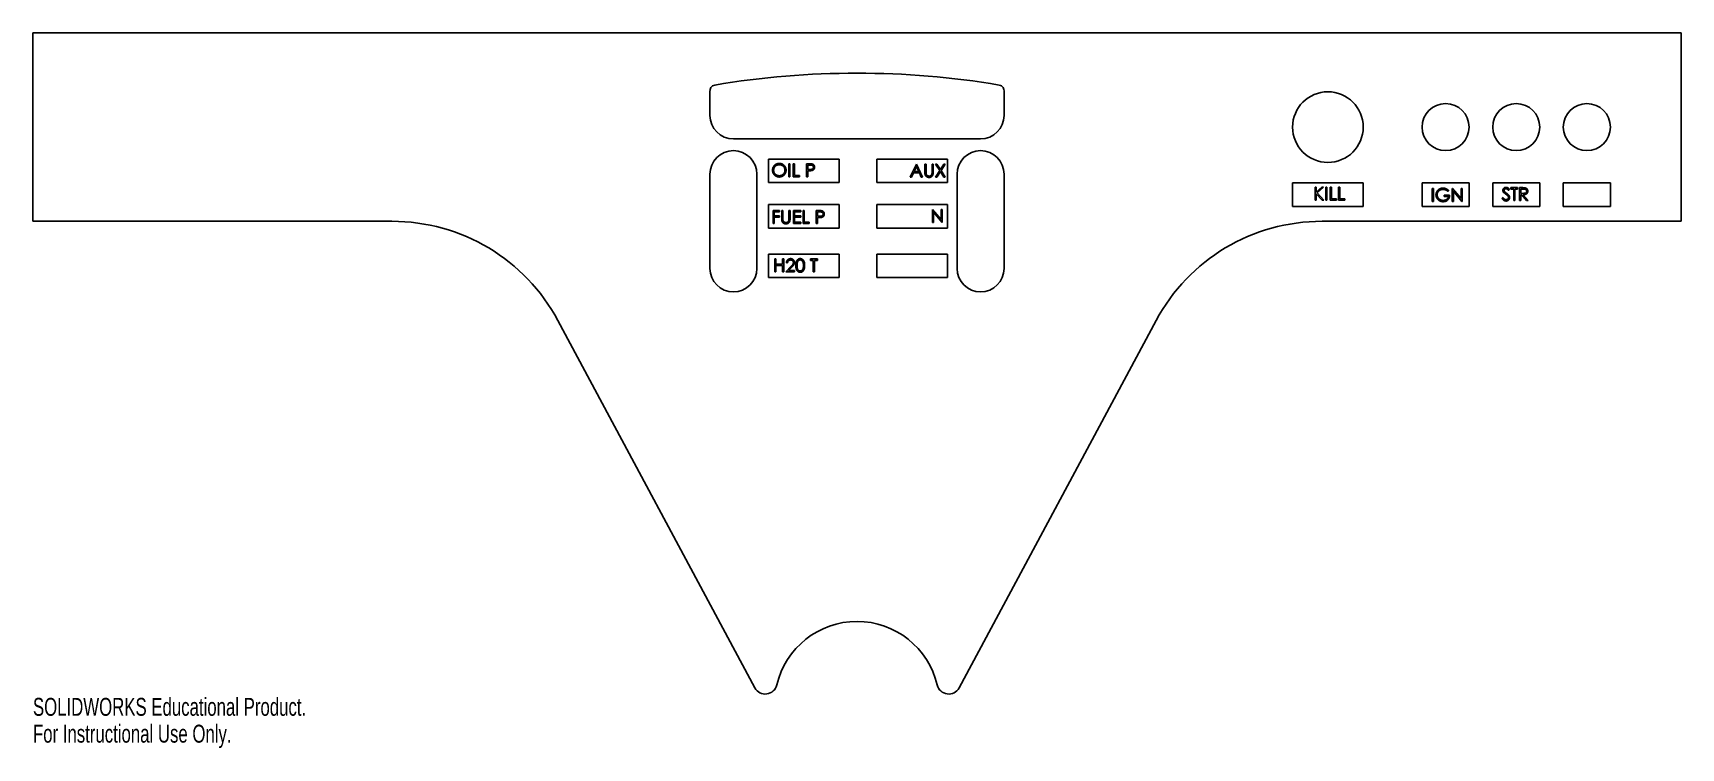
# Model space of a CAD drawing. Header units: inches. Extents: x -8.8 to 8.8, y -0.5 to 7.1.
import ezdxf

# ---------------------------------------------------------------- set-up
doc = ezdxf.new("R2010")
doc.units = ezdxf.units.IN
doc.header["$MEASUREMENT"] = 0
doc.styles.add('SLDTEXTSTYLE0', font='TXT', dxfattribs={"width": 0.7})

msp = doc.modelspace()

# ---------------------------------------------------------------- linework, layer by layer
at = {"color": 7, "linetype": 'Continuous', "lineweight": 25}
for p, q in [((-8.75, 7.125), (-8.75, 5.125)), ((-8.75, 7.125), (8.75, 7.125)), ((8.75, 7.125), (8.75, 5.125)), ((-1.562, 6.5), (-1.562, 6.25)), ((1.562, 6.25), (1.562, 6.5)), ((-1.312, 6), (1.312, 6)), ((-0.941, 5.786), (-0.191, 5.786)), ((-0.941, 5.536), (-0.941, 5.786)), ((-0.191, 5.786), (-0.191, 5.536)), ((0.21, 5.786), (0.96, 5.786)), ((0.21, 5.536), (0.21, 5.786)), ((0.96, 5.786), (0.96, 5.536)), ((-1.562, 5.625), (-1.562, 4.625)), ((-1.062, 4.625), (-1.062, 5.625)), ((-0.725, 5.736), (-0.725, 5.598)), ((-0.712, 5.736), (-0.725, 5.736)), ((-0.712, 5.598), (-0.712, 5.736)), ((-0.677, 5.736), (-0.677, 5.598)), ((-0.664, 5.736), (-0.677, 5.736)), ((-0.664, 5.612), (-0.664, 5.736)), ((-0.611, 5.612), (-0.664, 5.612)), ((-0.611, 5.598), (-0.611, 5.612)), ((-0.536, 5.736), (-0.536, 5.598)), ((-0.508, 5.736), (-0.536, 5.736)), ((-0.523, 5.722), (-0.498, 5.722)), ((-0.523, 5.676), (-0.523, 5.722)), ((-0.499, 5.676), (-0.523, 5.676)), ((-0.523, 5.662), (-0.513, 5.662)), ((-0.523, 5.598), (-0.523, 5.662)), ((0.631, 5.732), (0.565, 5.594)), ((0.579, 5.594), (0.6, 5.638)), ((0.6, 5.638), (0.662, 5.638)), ((0.607, 5.653), (0.632, 5.705)), ((0.656, 5.653), (0.607, 5.653)), ((0.633, 5.732), (0.631, 5.732)), ((0.632, 5.705), (0.656, 5.653)), ((0.696, 5.594), (0.633, 5.732)), ((0.662, 5.638), (0.683, 5.594)), ((0.733, 5.732), (0.721, 5.732)), ((0.721, 5.732), (0.721, 5.649)), ((0.733, 5.649), (0.733, 5.732)), ((0.809, 5.732), (0.797, 5.732)), ((0.797, 5.732), (0.797, 5.649)), ((0.809, 5.649), (0.809, 5.732)), ((0.878, 5.665), (0.833, 5.594)), ((0.849, 5.732), (0.835, 5.732)), ((0.835, 5.732), (0.878, 5.665)), ((0.847, 5.594), (0.885, 5.653)), ((0.885, 5.676), (0.849, 5.732)), ((0.921, 5.732), (0.885, 5.676)), ((0.885, 5.653), (0.923, 5.594)), ((0.892, 5.665), (0.936, 5.732)), ((0.937, 5.594), (0.892, 5.665)), ((0.936, 5.732), (0.921, 5.732)), ((1.062, 5.625), (1.062, 4.625)), ((1.562, 4.625), (1.562, 5.625)), ((-0.191, 5.536), (-0.941, 5.536)), ((-0.725, 5.598), (-0.712, 5.598)), ((-0.677, 5.598), (-0.611, 5.598)), ((-0.536, 5.598), (-0.523, 5.598)), ((0.96, 5.536), (0.21, 5.536)), ((0.565, 5.594), (0.579, 5.594)), ((0.683, 5.594), (0.696, 5.594)), ((0.833, 5.594), (0.847, 5.594)), ((0.923, 5.594), (0.937, 5.594)), ((4.625, 5.533), (5.375, 5.533)), ((4.625, 5.283), (4.625, 5.533)), ((4.877, 5.488), (4.865, 5.488)), ((4.865, 5.488), (4.865, 5.35)), ((4.935, 5.488), (4.877, 5.435)), ((4.877, 5.435), (4.877, 5.488)), ((4.885, 5.426), (4.952, 5.488)), ((4.958, 5.35), (4.885, 5.426)), ((4.952, 5.488), (4.935, 5.488)), ((4.99, 5.488), (4.978, 5.488)), ((4.978, 5.488), (4.978, 5.35)), ((4.99, 5.35), (4.99, 5.488)), ((5.038, 5.488), (5.026, 5.488)), ((5.026, 5.488), (5.026, 5.35)), ((5.038, 5.364), (5.038, 5.488)), ((5.126, 5.488), (5.114, 5.488)), ((5.114, 5.488), (5.114, 5.35)), ((5.126, 5.364), (5.126, 5.488)), ((5.375, 5.533), (5.375, 5.283)), ((6, 5.533), (6.5, 5.533)), ((6, 5.283), (6, 5.533)), ((6.12, 5.474), (6.107, 5.474)), ((6.107, 5.474), (6.107, 5.336)), ((6.12, 5.336), (6.12, 5.474)), ((6.273, 5.44), (6.284, 5.451)), ((6.324, 5.474), (6.321, 5.474)), ((6.321, 5.474), (6.321, 5.336)), ((6.415, 5.366), (6.324, 5.474)), ((6.333, 5.336), (6.333, 5.444)), ((6.333, 5.444), (6.424, 5.336)), ((6.427, 5.474), (6.415, 5.474)), ((6.415, 5.474), (6.415, 5.366)), ((6.427, 5.336), (6.427, 5.474)), ((6.5, 5.533), (6.5, 5.283)), ((6.75, 5.533), (7.25, 5.533)), ((6.75, 5.283), (6.75, 5.533)), ((6.918, 5.453), (6.929, 5.462)), ((7.015, 5.482), (6.943, 5.482)), ((6.943, 5.482), (6.943, 5.467)), ((6.943, 5.467), (6.973, 5.467)), ((6.973, 5.467), (6.973, 5.344)), ((6.985, 5.344), (6.985, 5.467)), ((6.985, 5.467), (7.015, 5.467)), ((7.015, 5.467), (7.015, 5.482)), ((7.064, 5.482), (7.036, 5.482)), ((7.036, 5.482), (7.036, 5.344)), ((7.049, 5.467), (7.075, 5.467)), ((7.049, 5.422), (7.049, 5.467)), ((7.25, 5.533), (7.25, 5.283)), ((7.5, 5.533), (8, 5.533)), ((7.5, 5.283), (7.5, 5.533)), ((8, 5.533), (8, 5.283)), ((-0.941, 5.303), (-0.191, 5.303)), ((-0.941, 5.053), (-0.941, 5.303)), ((-0.191, 5.303), (-0.191, 5.053)), ((0.21, 5.303), (0.96, 5.303)), ((0.21, 5.053), (0.21, 5.303)), ((0.803, 5.251), (0.8, 5.251)), ((0.8, 5.251), (0.8, 5.113)), ((0.894, 5.142), (0.803, 5.251)), ((0.906, 5.251), (0.894, 5.251)), ((0.894, 5.251), (0.894, 5.142)), ((0.906, 5.113), (0.906, 5.251)), ((0.96, 5.303), (0.96, 5.053)), ((5.375, 5.283), (4.625, 5.283)), ((4.865, 5.35), (4.877, 5.35)), ((4.877, 5.35), (4.877, 5.416)), ((4.877, 5.416), (4.941, 5.35)), ((4.941, 5.35), (4.958, 5.35)), ((4.978, 5.35), (4.99, 5.35)), ((5.026, 5.35), (5.091, 5.35)), ((5.091, 5.364), (5.038, 5.364)), ((5.091, 5.35), (5.091, 5.364)), ((5.114, 5.35), (5.179, 5.35)), ((5.179, 5.364), (5.126, 5.364)), ((5.179, 5.35), (5.179, 5.364)), ((6.5, 5.283), (6, 5.283)), ((6.107, 5.336), (6.12, 5.336)), ((6.293, 5.403), (6.235, 5.403)), ((6.235, 5.403), (6.235, 5.389)), ((6.235, 5.389), (6.28, 5.389)), ((6.321, 5.336), (6.333, 5.336)), ((6.424, 5.336), (6.427, 5.336)), ((7.25, 5.283), (6.75, 5.283)), ((6.861, 5.377), (6.849, 5.37)), ((6.973, 5.344), (6.985, 5.344)), ((7.036, 5.344), (7.049, 5.344)), ((7.074, 5.421), (7.049, 5.422)), ((7.049, 5.344), (7.049, 5.407)), ((7.049, 5.407), (7.059, 5.407)), ((7.059, 5.407), (7.109, 5.344)), ((7.125, 5.344), (7.074, 5.407)), ((7.109, 5.344), (7.125, 5.344)), ((8, 5.283), (7.5, 5.283)), ((-8.75, 5.125), (-4.938, 5.125)), ((-0.824, 5.238), (-0.891, 5.238)), ((-0.891, 5.238), (-0.891, 5.101)), ((-0.891, 5.101), (-0.879, 5.101)), ((-0.879, 5.182), (-0.879, 5.224)), ((-0.879, 5.224), (-0.824, 5.224)), ((-0.824, 5.182), (-0.879, 5.182)), ((-0.879, 5.101), (-0.879, 5.168)), ((-0.879, 5.168), (-0.824, 5.168)), ((-0.824, 5.224), (-0.824, 5.238)), ((-0.824, 5.168), (-0.824, 5.182)), ((-0.787, 5.238), (-0.799, 5.238)), ((-0.799, 5.238), (-0.799, 5.155)), ((-0.787, 5.156), (-0.787, 5.238)), ((-0.711, 5.238), (-0.723, 5.238)), ((-0.723, 5.238), (-0.723, 5.156)), ((-0.711, 5.155), (-0.711, 5.238)), ((-0.598, 5.238), (-0.675, 5.238)), ((-0.675, 5.238), (-0.675, 5.101)), ((-0.675, 5.101), (-0.598, 5.101)), ((-0.663, 5.182), (-0.663, 5.224)), ((-0.663, 5.224), (-0.598, 5.224)), ((-0.598, 5.182), (-0.663, 5.182)), ((-0.663, 5.115), (-0.663, 5.168)), ((-0.663, 5.168), (-0.598, 5.168)), ((-0.598, 5.115), (-0.663, 5.115)), ((-0.598, 5.224), (-0.598, 5.238)), ((-0.598, 5.168), (-0.598, 5.182)), ((-0.598, 5.101), (-0.598, 5.115)), ((-0.561, 5.238), (-0.573, 5.238)), ((-0.573, 5.238), (-0.573, 5.101)), ((-0.573, 5.101), (-0.508, 5.101)), ((-0.561, 5.115), (-0.561, 5.238)), ((-0.508, 5.115), (-0.561, 5.115)), ((-0.508, 5.101), (-0.508, 5.115)), ((-0.405, 5.238), (-0.432, 5.238)), ((-0.432, 5.238), (-0.432, 5.101)), ((-0.432, 5.101), (-0.419, 5.101)), ((-0.419, 5.224), (-0.394, 5.224)), ((-0.419, 5.178), (-0.419, 5.224)), ((-0.395, 5.178), (-0.419, 5.178)), ((-0.419, 5.101), (-0.419, 5.164)), ((-0.419, 5.164), (-0.409, 5.164)), ((0.8, 5.113), (0.813, 5.113)), ((0.813, 5.113), (0.813, 5.221)), ((0.813, 5.221), (0.903, 5.113)), ((0.903, 5.113), (0.906, 5.113)), ((8.75, 5.125), (4.938, 5.125)), ((-0.191, 5.053), (-0.941, 5.053)), ((0.96, 5.053), (0.21, 5.053)), ((-0.941, 4.777), (-0.191, 4.777)), ((-0.941, 4.527), (-0.941, 4.777)), ((-0.191, 4.777), (-0.191, 4.527)), ((0.21, 4.777), (0.96, 4.777)), ((0.21, 4.527), (0.21, 4.777)), ((0.96, 4.777), (0.96, 4.527)), ((-0.861, 4.725), (-0.874, 4.725)), ((-0.874, 4.725), (-0.874, 4.587)), ((-0.874, 4.587), (-0.861, 4.587)), ((-0.861, 4.668), (-0.861, 4.725)), ((-0.791, 4.668), (-0.861, 4.668)), ((-0.861, 4.587), (-0.861, 4.654)), ((-0.861, 4.654), (-0.791, 4.654)), ((-0.778, 4.725), (-0.791, 4.725)), ((-0.791, 4.725), (-0.791, 4.668)), ((-0.791, 4.654), (-0.791, 4.587)), ((-0.791, 4.587), (-0.778, 4.587)), ((-0.778, 4.587), (-0.778, 4.725)), ((-0.702, 4.644), (-0.755, 4.587)), ((-0.755, 4.587), (-0.662, 4.587)), ((-0.75, 4.682), (-0.738, 4.682)), ((-0.726, 4.601), (-0.691, 4.638)), ((-0.662, 4.601), (-0.726, 4.601)), ((-0.662, 4.587), (-0.662, 4.601)), ((-0.421, 4.725), (-0.494, 4.725)), ((-0.494, 4.725), (-0.494, 4.71)), ((-0.494, 4.71), (-0.464, 4.71)), ((-0.464, 4.71), (-0.464, 4.587)), ((-0.464, 4.587), (-0.451, 4.587)), ((-0.451, 4.587), (-0.451, 4.71)), ((-0.451, 4.71), (-0.421, 4.71)), ((-0.421, 4.71), (-0.421, 4.725)), ((-0.191, 4.527), (-0.941, 4.527)), ((0.96, 4.527), (0.21, 4.527)), ((-3.175, 4.07), (-1.084, 0.169)), ((3.175, 4.07), (1.084, 0.169))]:
    msp.add_line(p, q, dxfattribs=at)
for centre, radius in [((5, 6.125), 0.375), ((6.25, 6.125), 0.25), ((7, 6.125), 0.25), ((7.75, 6.125), 0.25)]:
    msp.add_circle(centre, radius, dxfattribs=at)
for centre, radius, start, end in [((0, -2.427), 9.125, 80.4727, 99.5273), ((-1.5, 6.51), 0.0625, 99.5273, 189.5273), ((1.5, 6.51), 0.0625, 350.4727, 80.4727), ((-1.312, 6.25), 0.25, 180, 270), ((1.312, 6.25), 0.25, 270, 0), ((-1.312, 5.625), 0.25, 0, 180), ((1.312, 5.625), 0.25, 0, 180), ((-4.938, 3.125), 2, 28.2, 90), ((4.938, 3.125), 2, 90, 151.8), ((-1.312, 4.625), 0.25, 180, 0), ((1.312, 4.625), 0.25, 180, 0), ((0, 0), 0.875, 13.2096, 166.7904), ((-0.974, 0.229), 0.125, 208.2, 346.7904), ((0.974, 0.229), 0.125, 193.2096, 331.8)]:
    msp.add_arc(centre, radius, start, end, dxfattribs=at)
for points, knots in [([(-0.898, 5.667), (-0.898, 5.668), (-0.898, 5.672), (-0.897, 5.676), (-0.896, 5.681), (-0.895, 5.686), (-0.894, 5.69), (-0.892, 5.695), (-0.89, 5.699), (-0.888, 5.703), (-0.886, 5.708), (-0.883, 5.712), (-0.88, 5.715), (-0.877, 5.719), (-0.873, 5.722), (-0.87, 5.725), (-0.866, 5.728), (-0.862, 5.73), (-0.858, 5.732), (-0.854, 5.734), (-0.849, 5.736), (-0.845, 5.737), (-0.84, 5.738), (-0.836, 5.739), (-0.831, 5.74), (-0.828, 5.74), (-0.826, 5.74)], [0, 0, 0, 0, 0.043209, 0.085873, 0.12812, 0.170152, 0.211918, 0.253753, 0.296006, 0.338443, 0.381015, 0.42282, 0.464089, 0.505126, 0.545975, 0.586985, 0.628339, 0.670084, 0.711992, 0.753039, 0.794049, 0.834886, 0.875498, 0.916547, 0.958004, 1, 1, 1, 1]), ([(-0.825, 5.595), (-0.828, 5.595), (-0.832, 5.595), (-0.84, 5.596), (-0.847, 5.598), (-0.853, 5.6), (-0.86, 5.603), (-0.866, 5.607), (-0.871, 5.611), (-0.877, 5.616), (-0.882, 5.621), (-0.886, 5.627), (-0.89, 5.633), (-0.892, 5.639), (-0.895, 5.645), (-0.896, 5.652), (-0.897, 5.659), (-0.898, 5.664), (-0.898, 5.667)], [0, 0, 0, 0, 0.065819, 0.129747, 0.192072, 0.253459, 0.31457, 0.37628, 0.439026, 0.503267, 0.567493, 0.629705, 0.691, 0.751452, 0.812004, 0.87315, 0.935635, 1, 1, 1, 1]), ([(-0.826, 5.726), (-0.827, 5.726), (-0.829, 5.725), (-0.833, 5.725), (-0.837, 5.724), (-0.841, 5.724), (-0.845, 5.722), (-0.848, 5.721), (-0.852, 5.719), (-0.855, 5.718), (-0.859, 5.716), (-0.862, 5.713), (-0.865, 5.711), (-0.868, 5.708), (-0.871, 5.706), (-0.873, 5.703), (-0.875, 5.7), (-0.877, 5.696), (-0.879, 5.693), (-0.881, 5.69), (-0.882, 5.686), (-0.883, 5.682), (-0.884, 5.679), (-0.885, 5.675), (-0.885, 5.671), (-0.885, 5.668), (-0.885, 5.667)], [0, 0, 0, 0, 0.042023, 0.083645, 0.124984, 0.166247, 0.207702, 0.249631, 0.291742, 0.334743, 0.37746, 0.419556, 0.461044, 0.502096, 0.542891, 0.583801, 0.624864, 0.666225, 0.707399, 0.748557, 0.789655, 0.83074, 0.87207, 0.913993, 0.956498, 1, 1, 1, 1]), ([(-0.885, 5.667), (-0.885, 5.665), (-0.885, 5.661), (-0.884, 5.655), (-0.883, 5.65), (-0.881, 5.644), (-0.879, 5.639), (-0.876, 5.634), (-0.872, 5.63), (-0.868, 5.626), (-0.863, 5.622), (-0.859, 5.618), (-0.854, 5.615), (-0.848, 5.613), (-0.843, 5.611), (-0.837, 5.61), (-0.832, 5.609), (-0.828, 5.609), (-0.826, 5.609)], [0, 0, 0, 0, 0.064504, 0.126899, 0.187747, 0.24815, 0.308586, 0.369583, 0.431827, 0.49618, 0.560668, 0.623504, 0.68526, 0.746537, 0.808327, 0.870486, 0.934317, 1, 1, 1, 1]), ([(-0.826, 5.74), (-0.824, 5.74), (-0.819, 5.739), (-0.811, 5.738), (-0.804, 5.737), (-0.797, 5.735), (-0.791, 5.732), (-0.785, 5.728), (-0.779, 5.724), (-0.774, 5.719), (-0.769, 5.713), (-0.765, 5.708), (-0.761, 5.702), (-0.758, 5.695), (-0.756, 5.689), (-0.754, 5.682), (-0.753, 5.675), (-0.753, 5.67), (-0.753, 5.667)], [0, 0, 0, 0, 0.06657, 0.130749, 0.193413, 0.254989, 0.316114, 0.377262, 0.439401, 0.502971, 0.566525, 0.628231, 0.689091, 0.749345, 0.81017, 0.87161, 0.934869, 1, 1, 1, 1]), ([(-0.765, 5.667), (-0.765, 5.669), (-0.765, 5.671), (-0.766, 5.675), (-0.766, 5.679), (-0.767, 5.683), (-0.768, 5.686), (-0.77, 5.69), (-0.771, 5.693), (-0.773, 5.697), (-0.775, 5.7), (-0.777, 5.703), (-0.78, 5.706), (-0.782, 5.709), (-0.785, 5.711), (-0.788, 5.713), (-0.792, 5.716), (-0.795, 5.718), (-0.799, 5.72), (-0.802, 5.721), (-0.806, 5.722), (-0.81, 5.724), (-0.814, 5.724), (-0.818, 5.725), (-0.822, 5.725), (-0.824, 5.726), (-0.826, 5.726)], [0, 0, 0, 0, 0.0429151, 0.08513, 0.1264733, 0.167453, 0.2079763, 0.2482494, 0.28875, 0.3296699, 0.3705373, 0.4111286, 0.4518189, 0.4924059, 0.5334859, 0.5752631, 0.6174406, 0.6606717, 0.7039402, 0.7468675, 0.7890793, 0.831104, 0.873238, 0.9151658, 0.9573807, 1, 1, 1, 1]), ([(-0.826, 5.609), (-0.824, 5.609), (-0.821, 5.609), (-0.817, 5.609), (-0.813, 5.61), (-0.81, 5.611), (-0.806, 5.612), (-0.802, 5.613), (-0.798, 5.615), (-0.795, 5.617), (-0.792, 5.619), (-0.788, 5.621), (-0.785, 5.623), (-0.782, 5.626), (-0.78, 5.628), (-0.777, 5.631), (-0.775, 5.634), (-0.773, 5.638), (-0.771, 5.641), (-0.77, 5.644), (-0.768, 5.648), (-0.767, 5.652), (-0.766, 5.655), (-0.766, 5.659), (-0.765, 5.663), (-0.765, 5.666), (-0.765, 5.667)], [0, 0, 0, 0, 0.043633, 0.086538, 0.129177, 0.171436, 0.213416, 0.255266, 0.297369, 0.339941, 0.382347, 0.423953, 0.464871, 0.505572, 0.546003, 0.586568, 0.627065, 0.668271, 0.709549, 0.750428, 0.791096, 0.832027, 0.873136, 0.914611, 0.956956, 1, 1, 1, 1]), ([(-0.753, 5.667), (-0.753, 5.665), (-0.753, 5.66), (-0.754, 5.653), (-0.756, 5.646), (-0.758, 5.639), (-0.761, 5.633), (-0.765, 5.627), (-0.769, 5.621), (-0.774, 5.616), (-0.779, 5.611), (-0.785, 5.607), (-0.791, 5.603), (-0.797, 5.6), (-0.804, 5.598), (-0.811, 5.596), (-0.818, 5.595), (-0.823, 5.595), (-0.825, 5.595)], [0, 0, 0, 0, 0.065227, 0.128569, 0.19032, 0.251378, 0.312388, 0.373789, 0.436431, 0.500567, 0.564687, 0.627136, 0.688455, 0.749246, 0.810155, 0.871671, 0.934773, 1, 1, 1, 1]), ([(-0.478, 5.664), (-0.479, 5.664), (-0.481, 5.664), (-0.484, 5.663), (-0.488, 5.663), (-0.492, 5.662), (-0.496, 5.662), (-0.502, 5.662), (-0.507, 5.662), (-0.511, 5.662), (-0.513, 5.662)], [0, 0, 0, 0, 0.0751731, 0.1647463, 0.2680169, 0.3859119, 0.5177895, 0.663691, 0.8244132, 1, 1, 1, 1]), ([(-0.508, 5.736), (-0.507, 5.736), (-0.503, 5.736), (-0.498, 5.736), (-0.493, 5.736), (-0.489, 5.736), (-0.485, 5.735), (-0.482, 5.735), (-0.48, 5.735), (-0.478, 5.734), (-0.477, 5.734)], [0, 0, 0, 0, 0.176956, 0.339055, 0.486318, 0.618781, 0.735619, 0.838742, 0.926457, 1, 1, 1, 1]), ([(-0.499, 5.676), (-0.498, 5.676), (-0.496, 5.676), (-0.492, 5.676), (-0.489, 5.676), (-0.486, 5.676), (-0.484, 5.677), (-0.482, 5.677), (-0.48, 5.678), (-0.477, 5.678), (-0.474, 5.68), (-0.472, 5.681), (-0.469, 5.684), (-0.467, 5.686), (-0.465, 5.689), (-0.464, 5.692), (-0.463, 5.696), (-0.463, 5.698), (-0.463, 5.699)], [0, 0, 0, 0, 0.072538, 0.140034, 0.202496, 0.260575, 0.313228, 0.361583, 0.404878, 0.444127, 0.5164, 0.586507, 0.655085, 0.724384, 0.793974, 0.861638, 0.930111, 1, 1, 1, 1]), ([(-0.463, 5.699), (-0.463, 5.7), (-0.463, 5.702), (-0.464, 5.706), (-0.465, 5.709), (-0.467, 5.712), (-0.469, 5.714), (-0.471, 5.716), (-0.474, 5.718), (-0.477, 5.719), (-0.479, 5.72), (-0.481, 5.721), (-0.483, 5.721), (-0.486, 5.721), (-0.488, 5.722), (-0.491, 5.722), (-0.495, 5.722), (-0.497, 5.722), (-0.498, 5.722)], [0, 0, 0, 0, 0.070044, 0.139238, 0.208197, 0.279173, 0.349987, 0.418354, 0.48761, 0.557411, 0.59533, 0.637964, 0.685913, 0.738185, 0.796103, 0.858517, 0.926658, 1, 1, 1, 1]), ([(-0.451, 5.699), (-0.451, 5.698), (-0.451, 5.696), (-0.451, 5.693), (-0.452, 5.689), (-0.452, 5.687), (-0.454, 5.684), (-0.455, 5.681), (-0.456, 5.679), (-0.458, 5.676), (-0.46, 5.674), (-0.462, 5.672), (-0.464, 5.67), (-0.467, 5.669), (-0.469, 5.667), (-0.472, 5.666), (-0.475, 5.665), (-0.477, 5.664), (-0.478, 5.664)], [0, 0, 0, 0, 0.070119, 0.137192, 0.202016, 0.264631, 0.326117, 0.38601, 0.445812, 0.505298, 0.564633, 0.624283, 0.683902, 0.743953, 0.805388, 0.868388, 0.933084, 1, 1, 1, 1]), ([(-0.477, 5.734), (-0.476, 5.734), (-0.474, 5.733), (-0.472, 5.732), (-0.469, 5.731), (-0.467, 5.73), (-0.464, 5.728), (-0.462, 5.726), (-0.46, 5.724), (-0.458, 5.722), (-0.456, 5.72), (-0.455, 5.717), (-0.454, 5.715), (-0.453, 5.712), (-0.452, 5.709), (-0.451, 5.706), (-0.451, 5.702), (-0.451, 5.7), (-0.451, 5.699)], [0, 0, 0, 0, 0.062481, 0.12349, 0.183411, 0.243153, 0.302127, 0.36171, 0.421842, 0.482932, 0.544552, 0.605681, 0.66768, 0.729984, 0.794551, 0.860346, 0.928907, 1, 1, 1, 1]), ([(0.723, 5.62), (0.723, 5.621), (0.723, 5.622), (0.722, 5.625), (0.722, 5.628), (0.722, 5.631), (0.721, 5.635), (0.721, 5.639), (0.721, 5.644), (0.721, 5.647), (0.721, 5.649)], [0, 0, 0, 0, 0.07813, 0.169465, 0.274335, 0.39211, 0.523687, 0.668365, 0.827132, 1, 1, 1, 1]), ([(0.766, 5.591), (0.765, 5.591), (0.763, 5.591), (0.759, 5.591), (0.755, 5.592), (0.751, 5.593), (0.748, 5.594), (0.745, 5.595), (0.742, 5.597), (0.739, 5.599), (0.736, 5.601), (0.734, 5.603), (0.731, 5.605), (0.729, 5.608), (0.727, 5.611), (0.726, 5.614), (0.724, 5.617), (0.724, 5.619), (0.723, 5.62)], [0, 0, 0, 0, 0.071175, 0.139644, 0.206317, 0.271373, 0.335418, 0.398076, 0.460608, 0.52297, 0.584716, 0.644895, 0.704291, 0.762998, 0.821087, 0.880104, 0.939388, 1, 1, 1, 1]), ([(0.733, 5.649), (0.733, 5.648), (0.733, 5.646), (0.733, 5.643), (0.733, 5.64), (0.733, 5.638), (0.734, 5.636), (0.734, 5.634), (0.734, 5.632), (0.734, 5.632), (0.734, 5.631)], [0, 0, 0, 0, 0.191079, 0.362605, 0.516099, 0.650038, 0.765977, 0.862374, 0.940842, 1, 1, 1, 1]), ([(0.734, 5.631), (0.734, 5.63), (0.734, 5.627), (0.735, 5.624), (0.737, 5.621), (0.739, 5.618), (0.741, 5.615), (0.743, 5.613), (0.747, 5.61), (0.75, 5.608), (0.754, 5.607), (0.758, 5.606), (0.762, 5.605), (0.764, 5.605), (0.766, 5.605)], [0, 0, 0, 0, 0.086315, 0.167766, 0.244433, 0.318135, 0.391884, 0.470068, 0.553904, 0.644339, 0.736875, 0.826168, 0.913679, 1, 1, 1, 1]), ([(0.809, 5.649), (0.809, 5.647), (0.809, 5.644), (0.809, 5.64), (0.809, 5.636), (0.808, 5.632), (0.808, 5.629), (0.807, 5.625), (0.807, 5.622), (0.806, 5.619), (0.805, 5.616), (0.804, 5.613), (0.802, 5.611), (0.801, 5.608), (0.799, 5.606), (0.797, 5.604), (0.794, 5.601), (0.792, 5.599), (0.789, 5.597), (0.786, 5.595), (0.783, 5.594), (0.78, 5.593), (0.777, 5.592), (0.774, 5.591), (0.77, 5.591), (0.768, 5.591), (0.766, 5.591)], [0, 0, 0, 0, 0.054858, 0.107059, 0.156978, 0.203992, 0.248492, 0.290483, 0.330489, 0.367886, 0.403858, 0.440009, 0.476295, 0.512792, 0.550485, 0.588381, 0.627645, 0.667979, 0.708433, 0.748602, 0.789088, 0.829461, 0.870371, 0.912214, 0.955547, 1, 1, 1, 1]), ([(0.766, 5.605), (0.767, 5.605), (0.769, 5.605), (0.772, 5.605), (0.776, 5.606), (0.779, 5.608), (0.782, 5.609), (0.785, 5.611), (0.787, 5.613), (0.789, 5.616), (0.791, 5.618), (0.793, 5.621), (0.794, 5.625), (0.795, 5.627), (0.796, 5.628)], [0, 0, 0, 0, 0.082891, 0.165303, 0.247762, 0.331528, 0.41528, 0.496366, 0.577151, 0.657783, 0.739322, 0.823793, 0.909476, 1, 1, 1, 1]), ([(0.796, 5.628), (0.796, 5.629), (0.796, 5.63), (0.796, 5.631), (0.796, 5.634), (0.797, 5.636), (0.797, 5.639), (0.797, 5.642), (0.797, 5.646), (0.797, 5.648), (0.797, 5.649)], [0, 0, 0, 0, 0.069835, 0.155621, 0.257802, 0.373811, 0.506402, 0.655564, 0.820079, 1, 1, 1, 1]), ([(6.148, 5.405), (6.148, 5.407), (6.148, 5.41), (6.149, 5.415), (6.149, 5.42), (6.15, 5.424), (6.152, 5.429), (6.153, 5.433), (6.155, 5.437), (6.158, 5.442), (6.16, 5.446), (6.163, 5.45), (6.166, 5.453), (6.169, 5.457), (6.172, 5.46), (6.176, 5.463), (6.18, 5.466), (6.184, 5.468), (6.188, 5.47), (6.193, 5.472), (6.197, 5.474), (6.202, 5.475), (6.207, 5.476), (6.212, 5.477), (6.217, 5.478), (6.22, 5.478), (6.222, 5.478)], [0, 0, 0, 0, 0.0420394, 0.0835445, 0.1246431, 0.1653031, 0.2061707, 0.2469707, 0.2883293, 0.3299865, 0.3717975, 0.4127376, 0.4534593, 0.4940013, 0.5343807, 0.5749515, 0.6158917, 0.6572496, 0.6990066, 0.7404863, 0.7823252, 0.8245675, 0.8670412, 0.9104995, 0.9546192, 1, 1, 1, 1]), ([(6.222, 5.463), (6.22, 5.463), (6.218, 5.463), (6.214, 5.463), (6.21, 5.462), (6.206, 5.462), (6.202, 5.46), (6.198, 5.459), (6.195, 5.457), (6.191, 5.456), (6.187, 5.454), (6.184, 5.451), (6.181, 5.449), (6.178, 5.446), (6.175, 5.444), (6.173, 5.441), (6.17, 5.438), (6.168, 5.434), (6.166, 5.431), (6.165, 5.427), (6.163, 5.424), (6.162, 5.42), (6.161, 5.417), (6.161, 5.413), (6.16, 5.409), (6.16, 5.407), (6.16, 5.406)], [0, 0, 0, 0, 0.042841, 0.085571, 0.127719, 0.170068, 0.212787, 0.255482, 0.298877, 0.342861, 0.386528, 0.429532, 0.471886, 0.513729, 0.555082, 0.596535, 0.63812, 0.679822, 0.721331, 0.761888, 0.802199, 0.841806, 0.88106, 0.920633, 0.960101, 1, 1, 1, 1]), ([(6.222, 5.478), (6.224, 5.478), (6.226, 5.478), (6.231, 5.477), (6.235, 5.477), (6.239, 5.476), (6.243, 5.475), (6.247, 5.474), (6.251, 5.473), (6.254, 5.471), (6.258, 5.469), (6.262, 5.467), (6.266, 5.465), (6.269, 5.463), (6.273, 5.46), (6.277, 5.457), (6.28, 5.454), (6.283, 5.452), (6.284, 5.451)], [0, 0, 0, 0, 0.061617, 0.122179, 0.182216, 0.241864, 0.30096, 0.359969, 0.419033, 0.478069, 0.537993, 0.59896, 0.661321, 0.725248, 0.79122, 0.858746, 0.928318, 1, 1, 1, 1]), ([(6.273, 5.44), (6.271, 5.442), (6.268, 5.446), (6.262, 5.45), (6.255, 5.454), (6.248, 5.458), (6.242, 5.46), (6.235, 5.462), (6.228, 5.463), (6.224, 5.463), (6.222, 5.463)], [0, 0, 0, 0, 0.136144, 0.269043, 0.398517, 0.5271, 0.652283, 0.77168, 0.887495, 1, 1, 1, 1]), ([(6.858, 5.453), (6.858, 5.454), (6.858, 5.457), (6.859, 5.462), (6.86, 5.466), (6.862, 5.469), (6.865, 5.473), (6.868, 5.476), (6.871, 5.479), (6.875, 5.481), (6.879, 5.483), (6.883, 5.484), (6.887, 5.485), (6.89, 5.485), (6.892, 5.485)], [0, 0, 0, 0, 0.083785, 0.16578, 0.24628, 0.327461, 0.408797, 0.489715, 0.571376, 0.655523, 0.741019, 0.826547, 0.911989, 1, 1, 1, 1]), ([(6.866, 5.432), (6.865, 5.433), (6.864, 5.434), (6.862, 5.437), (6.861, 5.439), (6.86, 5.442), (6.859, 5.445), (6.858, 5.447), (6.858, 5.45), (6.858, 5.452), (6.858, 5.453)], [0, 0, 0, 0, 0.133507, 0.262559, 0.388264, 0.512667, 0.633722, 0.755394, 0.877553, 1, 1, 1, 1]), ([(6.888, 5.413), (6.887, 5.414), (6.884, 5.416), (6.88, 5.419), (6.877, 5.422), (6.874, 5.424), (6.871, 5.427), (6.869, 5.429), (6.867, 5.43), (6.866, 5.431), (6.866, 5.432)], [0, 0, 0, 0, 0.181535, 0.347082, 0.495568, 0.628357, 0.74552, 0.845831, 0.930782, 1, 1, 1, 1]), ([(6.891, 5.471), (6.889, 5.471), (6.886, 5.471), (6.883, 5.47), (6.879, 5.468), (6.876, 5.466), (6.873, 5.463), (6.872, 5.46), (6.871, 5.457), (6.87, 5.455), (6.87, 5.454)], [0, 0, 0, 0, 0.1430731, 0.275903, 0.4023709, 0.5284136, 0.6503564, 0.7658951, 0.8807741, 1, 1, 1, 1]), ([(6.87, 5.454), (6.87, 5.453), (6.87, 5.451), (6.871, 5.449), (6.871, 5.447), (6.872, 5.445), (6.874, 5.443), (6.875, 5.44), (6.877, 5.438), (6.879, 5.437), (6.879, 5.436)], [0, 0, 0, 0, 0.107285, 0.214746, 0.322939, 0.434116, 0.553412, 0.686073, 0.834256, 1, 1, 1, 1]), ([(6.879, 5.436), (6.88, 5.436), (6.88, 5.435), (6.882, 5.434), (6.884, 5.433), (6.886, 5.431), (6.888, 5.429), (6.891, 5.427), (6.894, 5.425), (6.897, 5.423), (6.898, 5.422)], [0, 0, 0, 0, 0.052594, 0.124952, 0.218094, 0.333502, 0.468789, 0.624938, 0.801683, 1, 1, 1, 1]), ([(6.918, 5.453), (6.917, 5.454), (6.916, 5.456), (6.914, 5.458), (6.912, 5.46), (6.91, 5.462), (6.908, 5.464), (6.906, 5.465), (6.905, 5.467), (6.903, 5.468), (6.9, 5.469), (6.897, 5.47), (6.894, 5.471), (6.892, 5.471), (6.891, 5.471)], [0, 0, 0, 0, 0.098469, 0.189629, 0.274184, 0.352183, 0.423199, 0.488551, 0.548473, 0.60144, 0.701198, 0.799592, 0.898545, 1, 1, 1, 1]), ([(6.892, 5.485), (6.894, 5.485), (6.897, 5.485), (6.902, 5.484), (6.906, 5.482), (6.91, 5.481), (6.913, 5.479), (6.915, 5.477), (6.917, 5.475), (6.919, 5.473), (6.922, 5.471), (6.924, 5.468), (6.926, 5.465), (6.928, 5.463), (6.929, 5.462)], [0, 0, 0, 0, 0.107233, 0.213252, 0.31883, 0.426794, 0.483646, 0.543604, 0.608308, 0.677127, 0.750686, 0.828713, 0.91219, 1, 1, 1, 1]), ([(7.064, 5.482), (7.066, 5.482), (7.069, 5.482), (7.074, 5.482), (7.079, 5.481), (7.083, 5.481), (7.087, 5.481), (7.09, 5.481), (7.093, 5.48), (7.094, 5.48), (7.095, 5.48)], [0, 0, 0, 0, 0.176258, 0.338434, 0.484822, 0.617158, 0.734698, 0.837385, 0.926372, 1, 1, 1, 1]), ([(7.123, 5.445), (7.123, 5.443), (7.123, 5.439), (7.122, 5.434), (7.12, 5.429), (7.118, 5.425), (7.115, 5.421), (7.111, 5.417), (7.107, 5.414), (7.103, 5.412), (7.099, 5.411), (7.096, 5.41), (7.093, 5.409), (7.09, 5.409), (7.086, 5.408), (7.082, 5.408), (7.078, 5.407), (7.076, 5.407), (7.074, 5.407)], [0, 0, 0, 0, 0.0787802, 0.1537206, 0.2267135, 0.2991912, 0.37119, 0.4430064, 0.5166892, 0.5932172, 0.6338729, 0.6769891, 0.7228995, 0.7719586, 0.8242113, 0.8793787, 0.9379481, 1, 1, 1, 1]), ([(7.074, 5.421), (7.075, 5.421), (7.078, 5.421), (7.081, 5.422), (7.084, 5.422), (7.087, 5.422), (7.089, 5.422), (7.092, 5.423), (7.094, 5.423), (7.096, 5.424), (7.099, 5.425), (7.102, 5.427), (7.105, 5.429), (7.107, 5.432), (7.109, 5.435), (7.11, 5.438), (7.111, 5.441), (7.111, 5.444), (7.111, 5.445)], [0, 0, 0, 0, 0.071668, 0.138913, 0.201185, 0.259124, 0.312255, 0.360682, 0.405086, 0.445102, 0.518778, 0.589462, 0.658462, 0.727283, 0.796322, 0.863175, 0.930949, 1, 1, 1, 1]), ([(7.111, 5.445), (7.111, 5.446), (7.111, 5.448), (7.11, 5.451), (7.108, 5.454), (7.107, 5.457), (7.105, 5.46), (7.102, 5.462), (7.099, 5.464), (7.097, 5.465), (7.094, 5.466), (7.092, 5.466), (7.09, 5.467), (7.087, 5.467), (7.085, 5.467), (7.082, 5.467), (7.078, 5.467), (7.076, 5.467), (7.075, 5.467)], [0, 0, 0, 0, 0.068814, 0.136365, 0.204019, 0.273064, 0.342913, 0.410965, 0.479169, 0.549308, 0.587652, 0.630647, 0.678879, 0.731934, 0.791111, 0.855283, 0.925086, 1, 1, 1, 1]), ([(7.095, 5.48), (7.096, 5.479), (7.098, 5.479), (7.101, 5.478), (7.104, 5.477), (7.106, 5.475), (7.109, 5.474), (7.111, 5.472), (7.113, 5.47), (7.115, 5.468), (7.117, 5.465), (7.119, 5.463), (7.12, 5.46), (7.121, 5.457), (7.122, 5.454), (7.123, 5.451), (7.123, 5.448), (7.123, 5.446), (7.123, 5.445)], [0, 0, 0, 0, 0.064217, 0.127064, 0.188745, 0.249132, 0.309453, 0.369827, 0.43065, 0.492352, 0.554072, 0.61569, 0.676798, 0.738439, 0.801317, 0.865185, 0.931641, 1, 1, 1, 1]), ([(6.165, 5.359), (6.164, 5.36), (6.161, 5.364), (6.157, 5.369), (6.154, 5.375), (6.152, 5.38), (6.15, 5.386), (6.149, 5.392), (6.148, 5.399), (6.148, 5.403), (6.148, 5.405)], [0, 0, 0, 0, 0.127896, 0.253668, 0.376738, 0.499344, 0.621999, 0.745699, 0.871345, 1, 1, 1, 1]), ([(6.16, 5.406), (6.16, 5.404), (6.16, 5.402), (6.161, 5.398), (6.162, 5.394), (6.162, 5.391), (6.164, 5.387), (6.165, 5.383), (6.167, 5.38), (6.169, 5.376), (6.171, 5.373), (6.174, 5.37), (6.176, 5.367), (6.179, 5.364), (6.182, 5.361), (6.185, 5.359), (6.189, 5.357), (6.193, 5.355), (6.196, 5.353), (6.2, 5.351), (6.204, 5.35), (6.208, 5.349), (6.213, 5.348), (6.217, 5.347), (6.221, 5.347), (6.224, 5.347), (6.226, 5.347)], [0, 0, 0, 0, 0.038994, 0.077882, 0.116652, 0.155416, 0.194618, 0.234261, 0.274547, 0.315667, 0.35702, 0.398083, 0.439098, 0.479833, 0.521274, 0.562841, 0.605292, 0.648409, 0.691727, 0.735149, 0.778369, 0.821661, 0.865524, 0.909731, 0.954523, 1, 1, 1, 1]), ([(6.225, 5.333), (6.223, 5.333), (6.22, 5.333), (6.215, 5.333), (6.211, 5.334), (6.207, 5.334), (6.203, 5.335), (6.199, 5.336), (6.195, 5.338), (6.191, 5.339), (6.187, 5.341), (6.184, 5.343), (6.18, 5.345), (6.177, 5.347), (6.174, 5.35), (6.171, 5.353), (6.168, 5.356), (6.166, 5.358), (6.165, 5.359)], [0, 0, 0, 0, 0.069237, 0.136557, 0.202094, 0.266464, 0.329769, 0.391879, 0.453271, 0.514115, 0.57439, 0.634142, 0.693923, 0.754152, 0.81447, 0.875661, 0.937348, 1, 1, 1, 1]), ([(6.293, 5.403), (6.293, 5.401), (6.293, 5.396), (6.292, 5.388), (6.29, 5.381), (6.288, 5.374), (6.286, 5.368), (6.282, 5.362), (6.279, 5.357), (6.274, 5.352), (6.269, 5.347), (6.264, 5.343), (6.259, 5.34), (6.252, 5.337), (6.246, 5.335), (6.239, 5.334), (6.232, 5.333), (6.227, 5.333), (6.225, 5.333)], [0, 0, 0, 0, 0.071272, 0.139493, 0.204635, 0.267406, 0.328446, 0.388397, 0.447734, 0.507392, 0.566768, 0.625478, 0.684067, 0.743248, 0.804033, 0.866499, 0.931723, 1, 1, 1, 1]), ([(6.226, 5.347), (6.227, 5.347), (6.231, 5.347), (6.236, 5.348), (6.241, 5.348), (6.246, 5.35), (6.25, 5.351), (6.255, 5.353), (6.259, 5.356), (6.263, 5.359), (6.266, 5.362), (6.269, 5.365), (6.272, 5.368), (6.275, 5.372), (6.277, 5.376), (6.278, 5.38), (6.28, 5.385), (6.28, 5.388), (6.28, 5.389)], [0, 0, 0, 0, 0.07063, 0.138694, 0.204918, 0.269441, 0.332636, 0.395302, 0.457764, 0.520657, 0.582852, 0.643315, 0.70258, 0.760908, 0.81949, 0.878269, 0.938491, 1, 1, 1, 1]), ([(6.891, 5.34), (6.89, 5.34), (6.888, 5.34), (6.885, 5.341), (6.882, 5.341), (6.879, 5.342), (6.876, 5.343), (6.873, 5.344), (6.871, 5.346), (6.868, 5.347), (6.866, 5.349), (6.863, 5.351), (6.861, 5.354), (6.858, 5.357), (6.856, 5.36), (6.854, 5.363), (6.851, 5.367), (6.85, 5.369), (6.849, 5.37)], [0, 0, 0, 0, 0.057208, 0.113696, 0.169178, 0.224159, 0.27872, 0.333794, 0.389241, 0.445822, 0.503704, 0.564294, 0.627975, 0.695038, 0.765373, 0.839611, 0.917538, 1, 1, 1, 1]), ([(6.861, 5.377), (6.862, 5.376), (6.864, 5.372), (6.867, 5.367), (6.871, 5.363), (6.875, 5.36), (6.879, 5.358), (6.883, 5.356), (6.887, 5.355), (6.89, 5.354), (6.891, 5.354)], [0, 0, 0, 0, 0.159004, 0.304646, 0.438547, 0.562322, 0.677433, 0.786897, 0.893611, 1, 1, 1, 1]), ([(6.913, 5.391), (6.913, 5.392), (6.911, 5.394), (6.909, 5.396), (6.906, 5.399), (6.903, 5.401), (6.9, 5.404), (6.897, 5.407), (6.893, 5.41), (6.89, 5.412), (6.888, 5.413)], [0, 0, 0, 0, 0.0902792, 0.1895299, 0.2991979, 0.4189259, 0.5483763, 0.6881364, 0.8390835, 1, 1, 1, 1]), ([(6.93, 5.378), (6.93, 5.376), (6.93, 5.374), (6.93, 5.37), (6.929, 5.367), (6.928, 5.363), (6.926, 5.36), (6.924, 5.357), (6.922, 5.354), (6.919, 5.351), (6.916, 5.349), (6.913, 5.346), (6.91, 5.345), (6.906, 5.343), (6.903, 5.342), (6.899, 5.341), (6.895, 5.34), (6.892, 5.34), (6.891, 5.34)], [0, 0, 0, 0, 0.061484, 0.121775, 0.18092, 0.240256, 0.300114, 0.361146, 0.423501, 0.488669, 0.553954, 0.617581, 0.680238, 0.742187, 0.804663, 0.868259, 0.93302, 1, 1, 1, 1]), ([(6.891, 5.354), (6.892, 5.354), (6.895, 5.355), (6.898, 5.355), (6.902, 5.356), (6.905, 5.358), (6.908, 5.359), (6.911, 5.361), (6.913, 5.364), (6.915, 5.366), (6.916, 5.369), (6.917, 5.372), (6.918, 5.375), (6.918, 5.377), (6.918, 5.378)], [0, 0, 0, 0, 0.091264, 0.18093, 0.270088, 0.360156, 0.448343, 0.532666, 0.613834, 0.693982, 0.772716, 0.849335, 0.923967, 1, 1, 1, 1]), ([(6.898, 5.422), (6.899, 5.421), (6.902, 5.419), (6.906, 5.416), (6.91, 5.413), (6.914, 5.41), (6.917, 5.407), (6.919, 5.404), (6.922, 5.401), (6.924, 5.398), (6.927, 5.393), (6.929, 5.388), (6.93, 5.383), (6.93, 5.379), (6.93, 5.378)], [0, 0, 0, 0, 0.096972, 0.187773, 0.272396, 0.351321, 0.424335, 0.491909, 0.554233, 0.611268, 0.716348, 0.81454, 0.908495, 1, 1, 1, 1]), ([(6.918, 5.378), (6.918, 5.379), (6.918, 5.381), (6.917, 5.385), (6.915, 5.388), (6.914, 5.39), (6.913, 5.391)], [0, 0, 0, 0, 0.234723, 0.477158, 0.728556, 1, 1, 1, 1]), ([(-0.797, 5.126), (-0.797, 5.127), (-0.797, 5.128), (-0.798, 5.131), (-0.798, 5.134), (-0.798, 5.138), (-0.799, 5.141), (-0.799, 5.146), (-0.799, 5.15), (-0.799, 5.153), (-0.799, 5.155)], [0, 0, 0, 0, 0.07813, 0.169465, 0.274335, 0.39211, 0.523687, 0.668365, 0.827132, 1, 1, 1, 1]), ([(-0.754, 5.097), (-0.755, 5.097), (-0.757, 5.097), (-0.761, 5.097), (-0.765, 5.098), (-0.768, 5.099), (-0.772, 5.1), (-0.775, 5.101), (-0.778, 5.103), (-0.781, 5.105), (-0.784, 5.107), (-0.786, 5.109), (-0.789, 5.112), (-0.791, 5.114), (-0.793, 5.117), (-0.794, 5.12), (-0.796, 5.123), (-0.796, 5.125), (-0.797, 5.126)], [0, 0, 0, 0, 0.0711745, 0.1396441, 0.2063172, 0.2713732, 0.3354181, 0.3980763, 0.4606079, 0.5229695, 0.5847157, 0.6448949, 0.7042906, 0.7629982, 0.8210874, 0.8801039, 0.9393885, 1, 1, 1, 1]), ([(-0.787, 5.156), (-0.787, 5.155), (-0.787, 5.152), (-0.787, 5.149), (-0.787, 5.146), (-0.787, 5.144), (-0.786, 5.142), (-0.786, 5.14), (-0.786, 5.139), (-0.786, 5.138), (-0.786, 5.137)], [0, 0, 0, 0, 0.191079, 0.362605, 0.516099, 0.650038, 0.765977, 0.862374, 0.940842, 1, 1, 1, 1]), ([(-0.786, 5.137), (-0.786, 5.136), (-0.786, 5.134), (-0.784, 5.13), (-0.783, 5.127), (-0.781, 5.124), (-0.779, 5.121), (-0.777, 5.119), (-0.773, 5.117), (-0.77, 5.115), (-0.766, 5.113), (-0.762, 5.112), (-0.758, 5.111), (-0.756, 5.111), (-0.754, 5.111)], [0, 0, 0, 0, 0.086315, 0.167766, 0.244433, 0.318135, 0.391884, 0.470068, 0.553904, 0.644339, 0.736875, 0.826168, 0.913679, 1, 1, 1, 1]), ([(-0.711, 5.155), (-0.711, 5.154), (-0.711, 5.151), (-0.711, 5.146), (-0.711, 5.142), (-0.712, 5.138), (-0.712, 5.135), (-0.713, 5.131), (-0.713, 5.128), (-0.714, 5.125), (-0.715, 5.122), (-0.716, 5.12), (-0.718, 5.117), (-0.719, 5.115), (-0.721, 5.112), (-0.723, 5.11), (-0.726, 5.108), (-0.728, 5.105), (-0.731, 5.103), (-0.734, 5.102), (-0.737, 5.1), (-0.74, 5.099), (-0.743, 5.098), (-0.746, 5.097), (-0.75, 5.097), (-0.752, 5.097), (-0.754, 5.097)], [0, 0, 0, 0, 0.054858, 0.107059, 0.156978, 0.203992, 0.248492, 0.290483, 0.330489, 0.367886, 0.403858, 0.440009, 0.476295, 0.512792, 0.550485, 0.588381, 0.627645, 0.667979, 0.708433, 0.748602, 0.789088, 0.829461, 0.870371, 0.912214, 0.955547, 1, 1, 1, 1]), ([(-0.754, 5.111), (-0.753, 5.111), (-0.751, 5.111), (-0.748, 5.112), (-0.744, 5.113), (-0.741, 5.114), (-0.738, 5.116), (-0.735, 5.117), (-0.733, 5.12), (-0.731, 5.122), (-0.729, 5.125), (-0.727, 5.128), (-0.726, 5.131), (-0.725, 5.133), (-0.724, 5.134)], [0, 0, 0, 0, 0.082891, 0.165303, 0.247762, 0.331528, 0.41528, 0.496366, 0.577151, 0.657783, 0.739322, 0.823793, 0.909476, 1, 1, 1, 1]), ([(-0.724, 5.134), (-0.724, 5.135), (-0.724, 5.136), (-0.724, 5.138), (-0.724, 5.14), (-0.723, 5.142), (-0.723, 5.145), (-0.723, 5.149), (-0.723, 5.152), (-0.723, 5.155), (-0.723, 5.156)], [0, 0, 0, 0, 0.069835, 0.155621, 0.257802, 0.373811, 0.506402, 0.655564, 0.820079, 1, 1, 1, 1]), ([(-0.374, 5.166), (-0.375, 5.166), (-0.377, 5.166), (-0.38, 5.165), (-0.384, 5.165), (-0.388, 5.165), (-0.393, 5.164), (-0.398, 5.164), (-0.403, 5.164), (-0.407, 5.164), (-0.409, 5.164)], [0, 0, 0, 0, 0.0751731, 0.1647463, 0.2680169, 0.3859119, 0.5177895, 0.663691, 0.8244132, 1, 1, 1, 1]), ([(-0.405, 5.238), (-0.403, 5.238), (-0.399, 5.238), (-0.394, 5.238), (-0.389, 5.238), (-0.385, 5.238), (-0.382, 5.238), (-0.378, 5.237), (-0.376, 5.237), (-0.374, 5.236), (-0.373, 5.236)], [0, 0, 0, 0, 0.1769558, 0.3390551, 0.4863182, 0.6187809, 0.7356188, 0.8387425, 0.9264571, 1, 1, 1, 1]), ([(-0.395, 5.178), (-0.394, 5.178), (-0.392, 5.178), (-0.388, 5.178), (-0.385, 5.178), (-0.382, 5.179), (-0.38, 5.179), (-0.378, 5.179), (-0.376, 5.18), (-0.373, 5.181), (-0.37, 5.182), (-0.368, 5.184), (-0.365, 5.186), (-0.363, 5.189), (-0.361, 5.192), (-0.36, 5.195), (-0.359, 5.198), (-0.359, 5.2), (-0.359, 5.201)], [0, 0, 0, 0, 0.072538, 0.140034, 0.202496, 0.260575, 0.313228, 0.361583, 0.404878, 0.444127, 0.5164, 0.586507, 0.655085, 0.724384, 0.793974, 0.861638, 0.930111, 1, 1, 1, 1]), ([(-0.359, 5.201), (-0.359, 5.202), (-0.359, 5.205), (-0.36, 5.208), (-0.361, 5.211), (-0.363, 5.214), (-0.365, 5.216), (-0.367, 5.219), (-0.37, 5.221), (-0.373, 5.222), (-0.375, 5.222), (-0.377, 5.223), (-0.379, 5.223), (-0.382, 5.224), (-0.384, 5.224), (-0.387, 5.224), (-0.391, 5.224), (-0.393, 5.224), (-0.394, 5.224)], [0, 0, 0, 0, 0.070044, 0.139238, 0.208197, 0.279173, 0.349987, 0.418354, 0.48761, 0.557411, 0.59533, 0.637964, 0.685913, 0.738185, 0.796103, 0.858517, 0.926658, 1, 1, 1, 1]), ([(-0.347, 5.201), (-0.347, 5.2), (-0.347, 5.198), (-0.347, 5.195), (-0.348, 5.192), (-0.349, 5.189), (-0.35, 5.186), (-0.351, 5.183), (-0.352, 5.181), (-0.354, 5.179), (-0.356, 5.176), (-0.358, 5.174), (-0.36, 5.173), (-0.363, 5.171), (-0.365, 5.17), (-0.368, 5.168), (-0.371, 5.167), (-0.373, 5.167), (-0.374, 5.166)], [0, 0, 0, 0, 0.070119, 0.137192, 0.202016, 0.264631, 0.326117, 0.38601, 0.445812, 0.505298, 0.564633, 0.624283, 0.683902, 0.743953, 0.805388, 0.868388, 0.933084, 1, 1, 1, 1]), ([(-0.373, 5.236), (-0.372, 5.236), (-0.37, 5.236), (-0.368, 5.234), (-0.365, 5.233), (-0.363, 5.232), (-0.36, 5.23), (-0.358, 5.228), (-0.356, 5.226), (-0.354, 5.224), (-0.352, 5.222), (-0.351, 5.219), (-0.35, 5.217), (-0.349, 5.214), (-0.348, 5.211), (-0.347, 5.208), (-0.347, 5.205), (-0.347, 5.203), (-0.347, 5.201)], [0, 0, 0, 0, 0.062481, 0.12349, 0.183411, 0.243153, 0.302127, 0.36171, 0.421842, 0.482932, 0.544552, 0.605681, 0.66768, 0.729984, 0.794551, 0.860346, 0.928907, 1, 1, 1, 1]), ([(-0.75, 4.682), (-0.75, 4.684), (-0.75, 4.687), (-0.749, 4.692), (-0.748, 4.696), (-0.746, 4.7), (-0.745, 4.704), (-0.742, 4.708), (-0.74, 4.712), (-0.737, 4.715), (-0.733, 4.718), (-0.73, 4.721), (-0.726, 4.723), (-0.722, 4.725), (-0.718, 4.726), (-0.714, 4.727), (-0.71, 4.728), (-0.707, 4.728), (-0.705, 4.728)], [0, 0, 0, 0, 0.068791, 0.135103, 0.198979, 0.261904, 0.323495, 0.385195, 0.446969, 0.509765, 0.572251, 0.633405, 0.693251, 0.752583, 0.812579, 0.873275, 0.93555, 1, 1, 1, 1]), ([(-0.705, 4.728), (-0.703, 4.728), (-0.701, 4.728), (-0.696, 4.727), (-0.692, 4.726), (-0.688, 4.725), (-0.685, 4.723), (-0.681, 4.721), (-0.678, 4.719), (-0.675, 4.716), (-0.672, 4.713), (-0.67, 4.71), (-0.668, 4.706), (-0.666, 4.703), (-0.665, 4.699), (-0.664, 4.695), (-0.664, 4.691), (-0.663, 4.688), (-0.663, 4.687)], [0, 0, 0, 0, 0.069475, 0.136517, 0.200789, 0.26383, 0.325735, 0.387291, 0.449509, 0.512968, 0.576275, 0.63758, 0.697903, 0.757172, 0.816599, 0.876653, 0.93729, 1, 1, 1, 1]), ([(-0.649, 4.656), (-0.649, 4.658), (-0.649, 4.662), (-0.649, 4.668), (-0.648, 4.674), (-0.648, 4.68), (-0.647, 4.685), (-0.646, 4.689), (-0.645, 4.694), (-0.643, 4.698), (-0.642, 4.701), (-0.64, 4.705), (-0.638, 4.708), (-0.636, 4.711), (-0.634, 4.714), (-0.632, 4.716), (-0.63, 4.718), (-0.627, 4.72), (-0.624, 4.722), (-0.622, 4.724), (-0.619, 4.725), (-0.616, 4.726), (-0.613, 4.727), (-0.61, 4.728), (-0.606, 4.728), (-0.604, 4.728), (-0.603, 4.728)], [0, 0, 0, 0, 0.068595, 0.133246, 0.194313, 0.251279, 0.304513, 0.354235, 0.400481, 0.443411, 0.484015, 0.523252, 0.561042, 0.5979, 0.633518, 0.668314, 0.702496, 0.736685, 0.770293, 0.803437, 0.835913, 0.86846, 0.900847, 0.933467, 0.966258, 1, 1, 1, 1]), ([(-0.603, 4.728), (-0.602, 4.728), (-0.6, 4.728), (-0.597, 4.728), (-0.594, 4.727), (-0.59, 4.726), (-0.587, 4.725), (-0.585, 4.724), (-0.582, 4.722), (-0.579, 4.72), (-0.576, 4.718), (-0.574, 4.716), (-0.572, 4.713), (-0.569, 4.711), (-0.567, 4.708), (-0.565, 4.704), (-0.564, 4.701), (-0.562, 4.697), (-0.56, 4.693), (-0.559, 4.689), (-0.558, 4.684), (-0.557, 4.679), (-0.556, 4.674), (-0.556, 4.668), (-0.556, 4.662), (-0.556, 4.658), (-0.556, 4.656)], [0, 0, 0, 0, 0.033788, 0.067194, 0.099862, 0.132567, 0.165151, 0.197913, 0.231319, 0.265083, 0.299255, 0.334399, 0.369943, 0.406284, 0.444064, 0.482998, 0.523354, 0.565537, 0.609613, 0.656391, 0.705885, 0.758325, 0.813832, 0.872795, 0.934722, 1, 1, 1, 1]), ([(-0.706, 4.714), (-0.707, 4.714), (-0.709, 4.714), (-0.712, 4.713), (-0.715, 4.713), (-0.718, 4.712), (-0.72, 4.711), (-0.723, 4.709), (-0.725, 4.708), (-0.728, 4.706), (-0.73, 4.703), (-0.732, 4.701), (-0.733, 4.698), (-0.735, 4.696), (-0.736, 4.692), (-0.737, 4.689), (-0.737, 4.686), (-0.737, 4.683), (-0.738, 4.682)], [0, 0, 0, 0, 0.064439, 0.126547, 0.186887, 0.245878, 0.304041, 0.362191, 0.420976, 0.48066, 0.5406, 0.600689, 0.661936, 0.724443, 0.789038, 0.856314, 0.926352, 1, 1, 1, 1]), ([(-0.676, 4.686), (-0.676, 4.687), (-0.676, 4.689), (-0.676, 4.691), (-0.677, 4.694), (-0.678, 4.697), (-0.679, 4.699), (-0.681, 4.701), (-0.682, 4.704), (-0.684, 4.706), (-0.687, 4.708), (-0.689, 4.709), (-0.691, 4.711), (-0.694, 4.712), (-0.697, 4.713), (-0.7, 4.713), (-0.703, 4.714), (-0.705, 4.714), (-0.706, 4.714)], [0, 0, 0, 0, 0.061965, 0.122122, 0.180988, 0.239933, 0.299906, 0.359989, 0.421776, 0.486576, 0.551535, 0.615018, 0.677259, 0.73973, 0.80305, 0.866495, 0.931973, 1, 1, 1, 1]), ([(-0.702, 4.644), (-0.701, 4.645), (-0.698, 4.648), (-0.694, 4.652), (-0.691, 4.655), (-0.688, 4.658), (-0.686, 4.661), (-0.684, 4.664), (-0.682, 4.666), (-0.68, 4.669), (-0.678, 4.673), (-0.677, 4.677), (-0.676, 4.681), (-0.676, 4.684), (-0.676, 4.686)], [0, 0, 0, 0, 0.110803, 0.212829, 0.306101, 0.390647, 0.466924, 0.534481, 0.593587, 0.644557, 0.7362, 0.825024, 0.911986, 1, 1, 1, 1]), ([(-0.663, 4.687), (-0.663, 4.685), (-0.664, 4.681), (-0.665, 4.676), (-0.666, 4.67), (-0.669, 4.666), (-0.671, 4.662), (-0.673, 4.66), (-0.675, 4.656), (-0.678, 4.653), (-0.681, 4.65), (-0.684, 4.646), (-0.687, 4.642), (-0.69, 4.639), (-0.691, 4.638)], [0, 0, 0, 0, 0.098702, 0.195672, 0.292422, 0.391343, 0.444462, 0.504229, 0.570352, 0.642546, 0.722288, 0.807921, 0.90047, 1, 1, 1, 1]), ([(-0.603, 4.583), (-0.604, 4.583), (-0.606, 4.583), (-0.61, 4.584), (-0.613, 4.584), (-0.616, 4.585), (-0.619, 4.586), (-0.621, 4.587), (-0.624, 4.589), (-0.627, 4.591), (-0.629, 4.593), (-0.632, 4.595), (-0.634, 4.597), (-0.636, 4.6), (-0.638, 4.603), (-0.64, 4.606), (-0.642, 4.61), (-0.643, 4.613), (-0.645, 4.617), (-0.646, 4.622), (-0.647, 4.626), (-0.648, 4.632), (-0.648, 4.637), (-0.649, 4.643), (-0.649, 4.649), (-0.649, 4.653), (-0.649, 4.656)], [0, 0, 0, 0, 0.033787, 0.066622, 0.099285, 0.131361, 0.163585, 0.196104, 0.228902, 0.262158, 0.295991, 0.330218, 0.36506, 0.400951, 0.43762, 0.475708, 0.515381, 0.556414, 0.599765, 0.646424, 0.696431, 0.749782, 0.806573, 0.867436, 0.931887, 1, 1, 1, 1]), ([(-0.603, 4.714), (-0.604, 4.714), (-0.607, 4.714), (-0.612, 4.713), (-0.616, 4.711), (-0.62, 4.708), (-0.622, 4.706), (-0.624, 4.705), (-0.626, 4.703), (-0.627, 4.7), (-0.629, 4.698), (-0.63, 4.696), (-0.632, 4.693), (-0.633, 4.69), (-0.634, 4.687), (-0.635, 4.684), (-0.635, 4.68), (-0.636, 4.676), (-0.636, 4.671), (-0.637, 4.666), (-0.637, 4.661), (-0.637, 4.657), (-0.637, 4.656)], [0, 0, 0, 0, 0.060387, 0.120883, 0.182755, 0.247811, 0.281299, 0.315088, 0.349702, 0.384857, 0.420966, 0.458511, 0.497175, 0.537602, 0.580503, 0.627468, 0.678388, 0.733983, 0.793747, 0.857714, 0.926698, 1, 1, 1, 1]), ([(-0.637, 4.656), (-0.637, 4.654), (-0.637, 4.65), (-0.637, 4.645), (-0.636, 4.64), (-0.636, 4.636), (-0.635, 4.632), (-0.635, 4.628), (-0.634, 4.624), (-0.633, 4.621), (-0.632, 4.618), (-0.63, 4.616), (-0.629, 4.613), (-0.627, 4.611), (-0.626, 4.609), (-0.624, 4.607), (-0.622, 4.605), (-0.62, 4.603), (-0.616, 4.601), (-0.612, 4.599), (-0.607, 4.598), (-0.604, 4.597), (-0.603, 4.597)], [0, 0, 0, 0, 0.072951, 0.141584, 0.205926, 0.265301, 0.320597, 0.371817, 0.41879, 0.461699, 0.502134, 0.540804, 0.578181, 0.614297, 0.649678, 0.684299, 0.718359, 0.752081, 0.817652, 0.879722, 0.939966, 1, 1, 1, 1]), ([(-0.568, 4.656), (-0.568, 4.657), (-0.568, 4.66), (-0.568, 4.665), (-0.569, 4.67), (-0.569, 4.674), (-0.57, 4.678), (-0.571, 4.682), (-0.572, 4.686), (-0.573, 4.689), (-0.574, 4.692), (-0.575, 4.695), (-0.577, 4.698), (-0.578, 4.7), (-0.58, 4.702), (-0.582, 4.704), (-0.583, 4.706), (-0.586, 4.708), (-0.59, 4.711), (-0.594, 4.713), (-0.598, 4.714), (-0.601, 4.714), (-0.603, 4.714)], [0, 0, 0, 0, 0.065681, 0.128486, 0.188175, 0.245106, 0.299448, 0.350823, 0.399942, 0.446672, 0.491255, 0.533376, 0.573853, 0.612526, 0.649597, 0.685532, 0.720106, 0.753838, 0.818925, 0.880493, 0.940311, 1, 1, 1, 1]), ([(-0.556, 4.656), (-0.556, 4.653), (-0.556, 4.649), (-0.556, 4.643), (-0.556, 4.638), (-0.557, 4.632), (-0.558, 4.627), (-0.559, 4.623), (-0.56, 4.618), (-0.562, 4.614), (-0.563, 4.611), (-0.565, 4.607), (-0.567, 4.604), (-0.569, 4.601), (-0.571, 4.598), (-0.574, 4.595), (-0.576, 4.593), (-0.579, 4.591), (-0.582, 4.589), (-0.585, 4.588), (-0.587, 4.586), (-0.59, 4.585), (-0.594, 4.584), (-0.597, 4.584), (-0.6, 4.583), (-0.602, 4.583), (-0.603, 4.583)], [0, 0, 0, 0, 0.065063, 0.126773, 0.185516, 0.240765, 0.29298, 0.34225, 0.388919, 0.432776, 0.474628, 0.514775, 0.553606, 0.591426, 0.628028, 0.663804, 0.698984, 0.733591, 0.767628, 0.801208, 0.834264, 0.866981, 0.89972, 0.932702, 0.966176, 1, 1, 1, 1]), ([(-0.603, 4.597), (-0.601, 4.597), (-0.598, 4.597), (-0.594, 4.599), (-0.589, 4.601), (-0.586, 4.603), (-0.583, 4.605), (-0.582, 4.607), (-0.58, 4.608), (-0.578, 4.611), (-0.577, 4.613), (-0.575, 4.615), (-0.574, 4.618), (-0.574, 4.62), (-0.573, 4.621)], [0, 0, 0, 0, 0.112813, 0.225394, 0.339595, 0.459675, 0.521735, 0.583926, 0.648174, 0.713881, 0.781004, 0.851451, 0.924051, 1, 1, 1, 1]), ([(-0.573, 4.621), (-0.573, 4.622), (-0.572, 4.625), (-0.571, 4.629), (-0.57, 4.633), (-0.569, 4.637), (-0.569, 4.641), (-0.568, 4.646), (-0.568, 4.651), (-0.568, 4.654), (-0.568, 4.656)], [0, 0, 0, 0, 0.110588, 0.224542, 0.342503, 0.464324, 0.590756, 0.722227, 0.858843, 1, 1, 1, 1])]:
    msp.add_open_spline(points, degree=3, knots=knots, dxfattribs=at)

# ---------------------------------------------------------------- texts
at = {"color": 7, "linetype": 'Continuous', "char_height": 0.1903, "attachment_point": 1, "style": 'SLDTEXTSTYLE0'}
for s, insert in [('SOLIDWORKS Educational Product.', (-8.75, 0.063)), ('For Instructional Use Only.', (-8.75, -0.222))]:
    msp.add_mtext(s, dxfattribs=dict(at, insert=insert))

doc.saveas('drawing.dxf')
